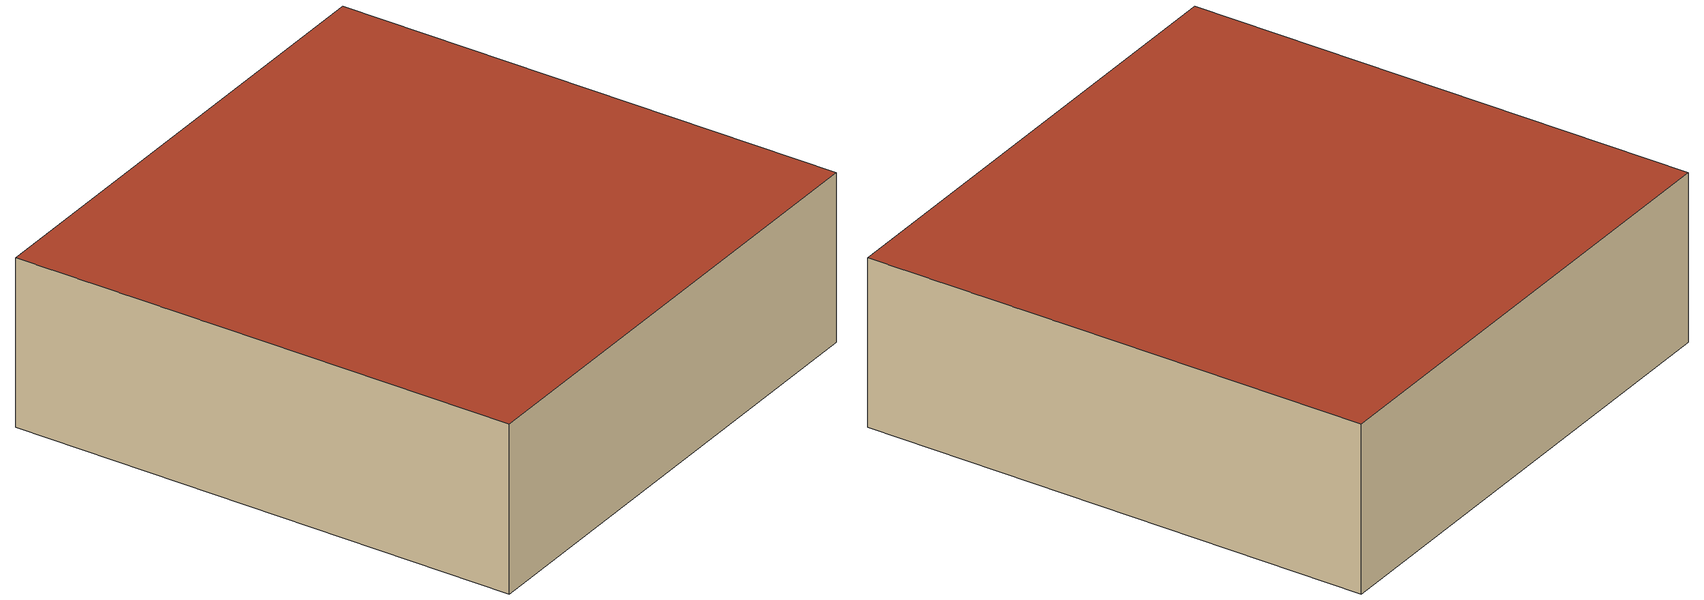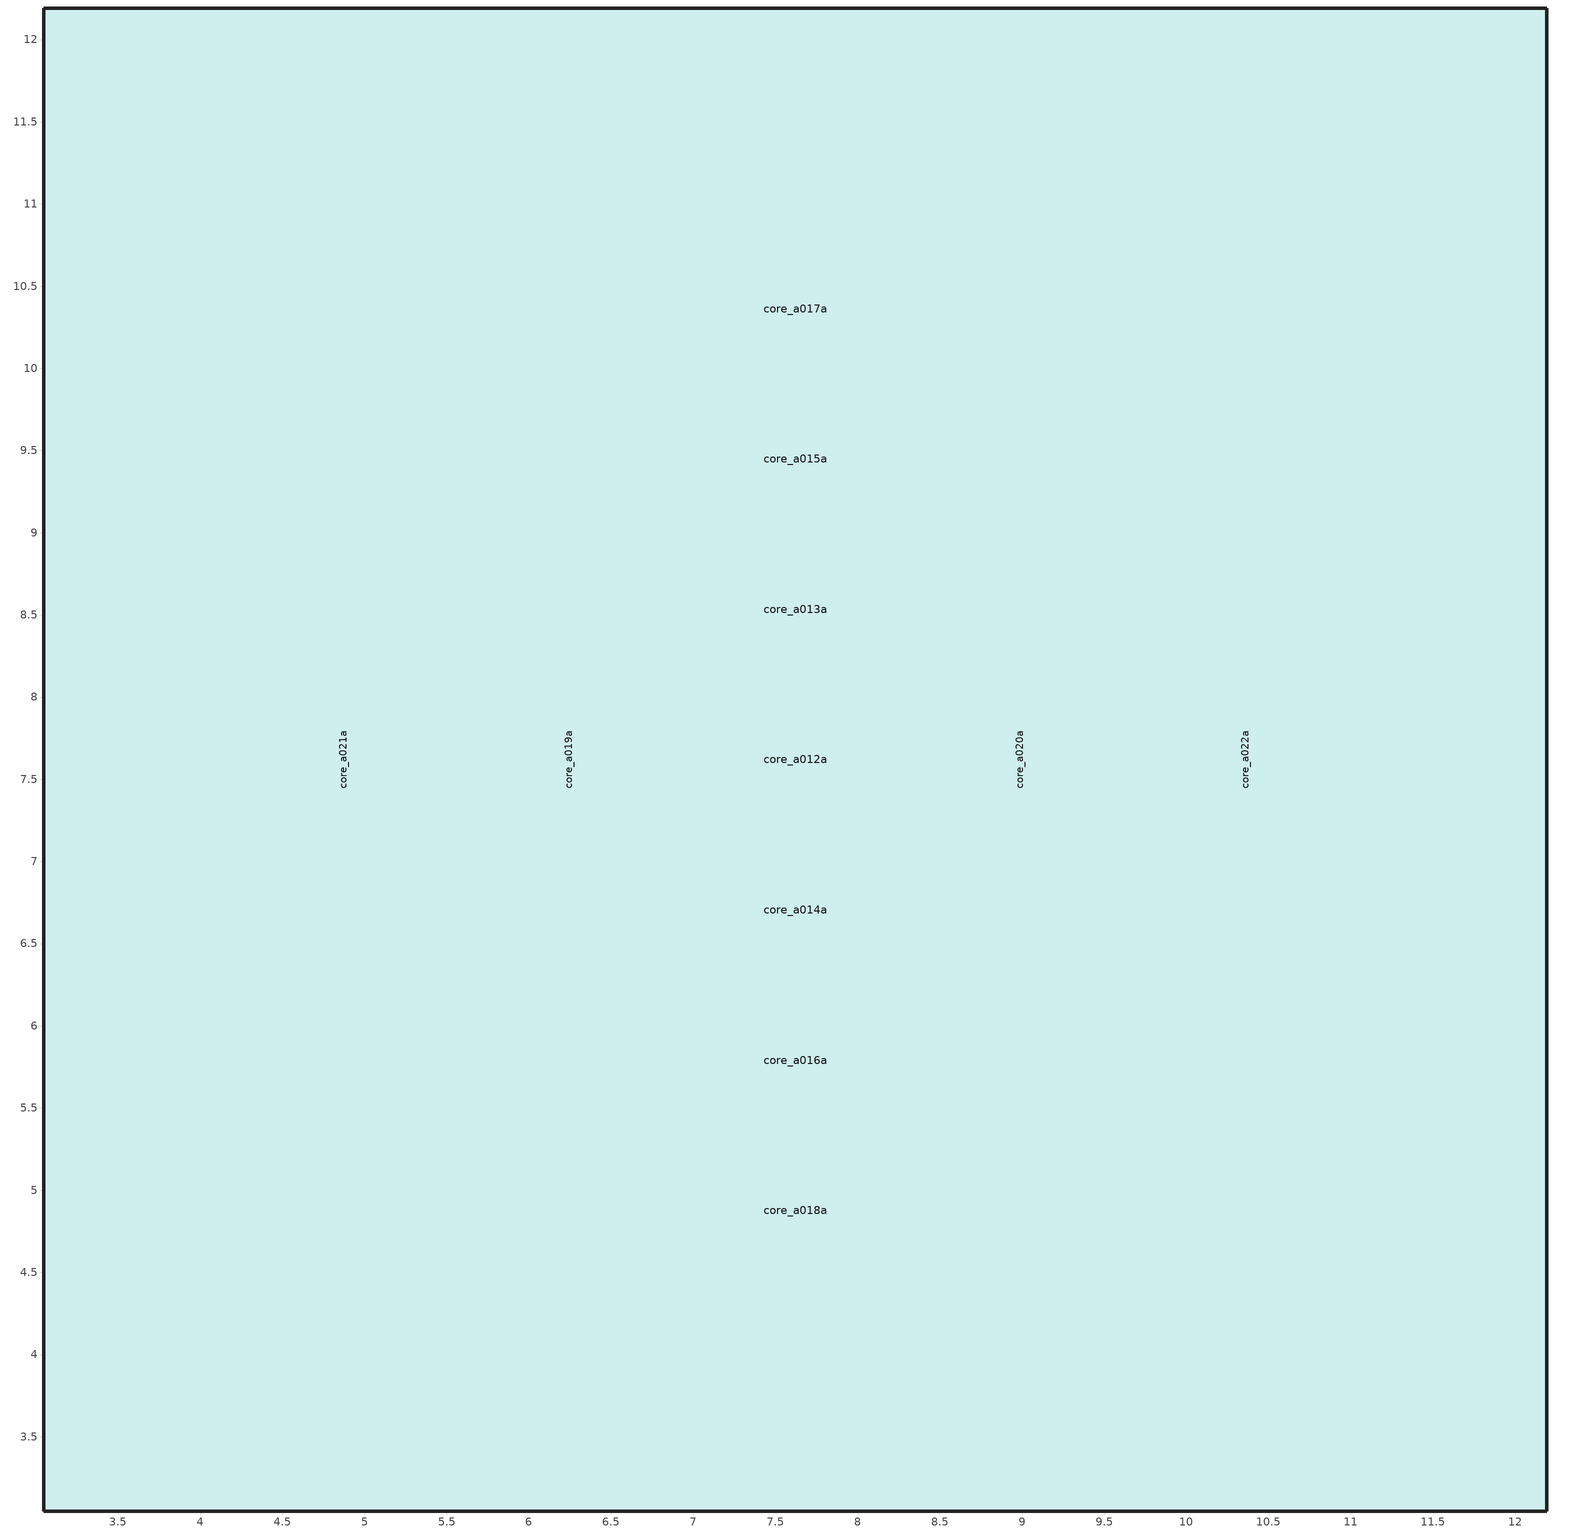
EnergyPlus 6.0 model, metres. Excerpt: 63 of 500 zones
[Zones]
core_a012a
 floor ground (Exterior Floor): 12.19,12.19 12.19,3.05 3.05,3.05 3.05,12.19 z0
 wall outside (Exterior Wall): 3.05,3.05 12.19,3.05 12.19,12.19 3.05,12.19 3.05,3.05 z0:3.05
 roof outside (Exterior Roof): 12.19,3.05 12.19,12.19 3.05,12.19 3.05,3.05 z3.05
core_a013a
 floor ground (Exterior Floor): 12.19,12.19 12.19,3.05 3.05,3.05 3.05,12.19 z0
 wall outside (Exterior Wall): 3.05,3.05 12.19,3.05 12.19,12.19 3.05,12.19 3.05,3.05 z0:3.05
 roof outside (Exterior Roof): 12.19,3.05 12.19,12.19 3.05,12.19 3.05,3.05 z3.05
core_a014a
 floor ground (Exterior Floor): 12.19,12.19 12.19,3.05 3.05,3.05 3.05,12.19 z0
 wall outside (Exterior Wall): 3.05,3.05 12.19,3.05 12.19,12.19 3.05,12.19 3.05,3.05 z0:3.05
 roof outside (Exterior Roof): 12.19,3.05 12.19,12.19 3.05,12.19 3.05,3.05 z3.05
core_a015a
 floor ground (Exterior Floor): 12.19,12.19 12.19,3.05 3.05,3.05 3.05,12.19 z0
 wall outside (Exterior Wall): 3.05,3.05 12.19,3.05 12.19,12.19 3.05,12.19 3.05,3.05 z0:3.05
 roof outside (Exterior Roof): 12.19,3.05 12.19,12.19 3.05,12.19 3.05,3.05 z3.05
core_a016a
 floor ground (Exterior Floor): 12.19,12.19 12.19,3.05 3.05,3.05 3.05,12.19 z0
 wall outside (Exterior Wall): 3.05,3.05 12.19,3.05 12.19,12.19 3.05,12.19 3.05,3.05 z0:3.05
 roof outside (Exterior Roof): 12.19,3.05 12.19,12.19 3.05,12.19 3.05,3.05 z3.05
core_a017a
 floor ground (Exterior Floor): 12.19,12.19 12.19,3.05 3.05,3.05 3.05,12.19 z0
 wall outside (Exterior Wall): 3.05,3.05 12.19,3.05 12.19,12.19 3.05,12.19 3.05,3.05 z0:3.05
 roof outside (Exterior Roof): 12.19,3.05 12.19,12.19 3.05,12.19 3.05,3.05 z3.05
core_a018a
 floor ground (Exterior Floor): 12.19,12.19 12.19,3.05 3.05,3.05 3.05,12.19 z0
 wall outside (Exterior Wall): 3.05,3.05 12.19,3.05 12.19,12.19 3.05,12.19 3.05,3.05 z0:3.05
 roof outside (Exterior Roof): 12.19,3.05 12.19,12.19 3.05,12.19 3.05,3.05 z3.05
core_a019a
 floor ground (Exterior Floor): 12.19,12.19 12.19,3.05 3.05,3.05 3.05,12.19 z0
 wall outside (Exterior Wall): 3.05,3.05 12.19,3.05 12.19,12.19 3.05,12.19 3.05,3.05 z0:3.05
 roof outside (Exterior Roof): 12.19,3.05 12.19,12.19 3.05,12.19 3.05,3.05 z3.05
core_a020a
 floor ground (Exterior Floor): 12.19,12.19 12.19,3.05 3.05,3.05 3.05,12.19 z0
 wall outside (Exterior Wall): 3.05,3.05 12.19,3.05 12.19,12.19 3.05,12.19 3.05,3.05 z0:3.05
 roof outside (Exterior Roof): 12.19,3.05 12.19,12.19 3.05,12.19 3.05,3.05 z3.05
core_a021a
 floor ground (Exterior Floor): 12.19,12.19 12.19,3.05 3.05,3.05 3.05,12.19 z0
 wall outside (Exterior Wall): 3.05,3.05 12.19,3.05 12.19,12.19 3.05,12.19 3.05,3.05 z0:3.05
 roof outside (Exterior Roof): 12.19,3.05 12.19,12.19 3.05,12.19 3.05,3.05 z3.05
core_a022a
 floor ground (Exterior Floor): 12.19,12.19 12.19,3.05 3.05,3.05 3.05,12.19 z0
 wall outside (Exterior Wall): 3.05,3.05 12.19,3.05 12.19,12.19 3.05,12.19 3.05,3.05 z0:3.05
 roof outside (Exterior Roof): 12.19,3.05 12.19,12.19 3.05,12.19 3.05,3.05 z3.05
core_a023a
 floor ground (Exterior Floor): 12.19,12.19 12.19,3.05 3.05,3.05 3.05,12.19 z0
 wall outside (Exterior Wall): 3.05,3.05 12.19,3.05 12.19,12.19 3.05,12.19 3.05,3.05 z0:3.05
 roof outside (Exterior Roof): 12.19,3.05 12.19,12.19 3.05,12.19 3.05,3.05 z3.05
core_a024a
 floor ground (Exterior Floor): 12.19,12.19 12.19,3.05 3.05,3.05 3.05,12.19 z0
 wall outside (Exterior Wall): 3.05,3.05 12.19,3.05 12.19,12.19 3.05,12.19 3.05,3.05 z0:3.05
 roof outside (Exterior Roof): 12.19,3.05 12.19,12.19 3.05,12.19 3.05,3.05 z3.05
core_a025a
 floor ground (Exterior Floor): 12.19,12.19 12.19,3.05 3.05,3.05 3.05,12.19 z0
 wall outside (Exterior Wall): 3.05,3.05 12.19,3.05 12.19,12.19 3.05,12.19 3.05,3.05 z0:3.05
 roof outside (Exterior Roof): 12.19,3.05 12.19,12.19 3.05,12.19 3.05,3.05 z3.05
core_a026a
 floor ground (Exterior Floor): 12.19,12.19 12.19,3.05 3.05,3.05 3.05,12.19 z0
 wall outside (Exterior Wall): 3.05,3.05 12.19,3.05 12.19,12.19 3.05,12.19 3.05,3.05 z0:3.05
 roof outside (Exterior Roof): 12.19,3.05 12.19,12.19 3.05,12.19 3.05,3.05 z3.05
core_a027a
 floor ground (Exterior Floor): 12.19,12.19 12.19,3.05 3.05,3.05 3.05,12.19 z0
 wall outside (Exterior Wall): 3.05,3.05 12.19,3.05 12.19,12.19 3.05,12.19 3.05,3.05 z0:3.05
 roof outside (Exterior Roof): 12.19,3.05 12.19,12.19 3.05,12.19 3.05,3.05 z3.05
core_a028a
 floor ground (Exterior Floor): 12.19,12.19 12.19,3.05 3.05,3.05 3.05,12.19 z0
 wall outside (Exterior Wall): 3.05,3.05 12.19,3.05 12.19,12.19 3.05,12.19 3.05,3.05 z0:3.05
 roof outside (Exterior Roof): 12.19,3.05 12.19,12.19 3.05,12.19 3.05,3.05 z3.05
core_a029a
 floor ground (Exterior Floor): 12.19,12.19 12.19,3.05 3.05,3.05 3.05,12.19 z0
 wall outside (Exterior Wall): 3.05,3.05 12.19,3.05 12.19,12.19 3.05,12.19 3.05,3.05 z0:3.05
 roof outside (Exterior Roof): 12.19,3.05 12.19,12.19 3.05,12.19 3.05,3.05 z3.05
core_a030a
 floor ground (Exterior Floor): 12.19,12.19 12.19,3.05 3.05,3.05 3.05,12.19 z0
 wall outside (Exterior Wall): 3.05,3.05 12.19,3.05 12.19,12.19 3.05,12.19 3.05,3.05 z0:3.05
 roof outside (Exterior Roof): 12.19,3.05 12.19,12.19 3.05,12.19 3.05,3.05 z3.05
core_a031a
 floor ground (Exterior Floor): 12.19,12.19 12.19,3.05 3.05,3.05 3.05,12.19 z0
 wall outside (Exterior Wall): 3.05,3.05 12.19,3.05 12.19,12.19 3.05,12.19 3.05,3.05 z0:3.05
 roof outside (Exterior Roof): 12.19,3.05 12.19,12.19 3.05,12.19 3.05,3.05 z3.05
core_a032a
 floor ground (Exterior Floor): 12.19,12.19 12.19,3.05 3.05,3.05 3.05,12.19 z0
 wall outside (Exterior Wall): 3.05,3.05 12.19,3.05 12.19,12.19 3.05,12.19 3.05,3.05 z0:3.05
 roof outside (Exterior Roof): 12.19,3.05 12.19,12.19 3.05,12.19 3.05,3.05 z3.05
core_a033a
 floor ground (Exterior Floor): 12.19,12.19 12.19,3.05 3.05,3.05 3.05,12.19 z0
 wall outside (Exterior Wall): 3.05,3.05 12.19,3.05 12.19,12.19 3.05,12.19 3.05,3.05 z0:3.05
 roof outside (Exterior Roof): 12.19,3.05 12.19,12.19 3.05,12.19 3.05,3.05 z3.05
core_a034a
 floor ground (Exterior Floor): 12.19,12.19 12.19,3.05 3.05,3.05 3.05,12.19 z0
 wall outside (Exterior Wall): 3.05,3.05 12.19,3.05 12.19,12.19 3.05,12.19 3.05,3.05 z0:3.05
 roof outside (Exterior Roof): 12.19,3.05 12.19,12.19 3.05,12.19 3.05,3.05 z3.05
core_a035a
 floor ground (Exterior Floor): 12.19,12.19 12.19,3.05 3.05,3.05 3.05,12.19 z0
 wall outside (Exterior Wall): 3.05,3.05 12.19,3.05 12.19,12.19 3.05,12.19 3.05,3.05 z0:3.05
 roof outside (Exterior Roof): 12.19,3.05 12.19,12.19 3.05,12.19 3.05,3.05 z3.05
core_a036a
 floor ground (Exterior Floor): 12.19,12.19 12.19,3.05 3.05,3.05 3.05,12.19 z0
 wall outside (Exterior Wall): 3.05,3.05 12.19,3.05 12.19,12.19 3.05,12.19 3.05,3.05 z0:3.05
 roof outside (Exterior Roof): 12.19,3.05 12.19,12.19 3.05,12.19 3.05,3.05 z3.05
core_a037a
 floor ground (Exterior Floor): 12.19,12.19 12.19,3.05 3.05,3.05 3.05,12.19 z0
 wall outside (Exterior Wall): 3.05,3.05 12.19,3.05 12.19,12.19 3.05,12.19 3.05,3.05 z0:3.05
 roof outside (Exterior Roof): 12.19,3.05 12.19,12.19 3.05,12.19 3.05,3.05 z3.05
core_a038a
 floor ground (Exterior Floor): 12.19,12.19 12.19,3.05 3.05,3.05 3.05,12.19 z0
 wall outside (Exterior Wall): 3.05,3.05 12.19,3.05 12.19,12.19 3.05,12.19 3.05,3.05 z0:3.05
 roof outside (Exterior Roof): 12.19,3.05 12.19,12.19 3.05,12.19 3.05,3.05 z3.05
core_a039a
 floor ground (Exterior Floor): 12.19,12.19 12.19,3.05 3.05,3.05 3.05,12.19 z0
 wall outside (Exterior Wall): 3.05,3.05 12.19,3.05 12.19,12.19 3.05,12.19 3.05,3.05 z0:3.05
 roof outside (Exterior Roof): 12.19,3.05 12.19,12.19 3.05,12.19 3.05,3.05 z3.05
core_a040a
 floor ground (Exterior Floor): 12.19,12.19 12.19,3.05 3.05,3.05 3.05,12.19 z0
 wall outside (Exterior Wall): 3.05,3.05 12.19,3.05 12.19,12.19 3.05,12.19 3.05,3.05 z0:3.05
 roof outside (Exterior Roof): 12.19,3.05 12.19,12.19 3.05,12.19 3.05,3.05 z3.05
core_a041a
 floor ground (Exterior Floor): 12.19,12.19 12.19,3.05 3.05,3.05 3.05,12.19 z0
 wall outside (Exterior Wall): 3.05,3.05 12.19,3.05 12.19,12.19 3.05,12.19 3.05,3.05 z0:3.05
 roof outside (Exterior Roof): 12.19,3.05 12.19,12.19 3.05,12.19 3.05,3.05 z3.05
core_a042a
 floor ground (Exterior Floor): 12.19,12.19 12.19,3.05 3.05,3.05 3.05,12.19 z0
 wall outside (Exterior Wall): 3.05,3.05 12.19,3.05 12.19,12.19 3.05,12.19 3.05,3.05 z0:3.05
 roof outside (Exterior Roof): 12.19,3.05 12.19,12.19 3.05,12.19 3.05,3.05 z3.05
core_a043a
 floor ground (Exterior Floor): 12.19,12.19 12.19,3.05 3.05,3.05 3.05,12.19 z0
 wall outside (Exterior Wall): 3.05,3.05 12.19,3.05 12.19,12.19 3.05,12.19 3.05,3.05 z0:3.05
 roof outside (Exterior Roof): 12.19,3.05 12.19,12.19 3.05,12.19 3.05,3.05 z3.05
core_a044a
 floor ground (Exterior Floor): 12.19,12.19 12.19,3.05 3.05,3.05 3.05,12.19 z0
 wall outside (Exterior Wall): 3.05,3.05 12.19,3.05 12.19,12.19 3.05,12.19 3.05,3.05 z0:3.05
 roof outside (Exterior Roof): 12.19,3.05 12.19,12.19 3.05,12.19 3.05,3.05 z3.05
core_a045a
 floor ground (Exterior Floor): 12.19,12.19 12.19,3.05 3.05,3.05 3.05,12.19 z0
 wall outside (Exterior Wall): 3.05,3.05 12.19,3.05 12.19,12.19 3.05,12.19 3.05,3.05 z0:3.05
 roof outside (Exterior Roof): 12.19,3.05 12.19,12.19 3.05,12.19 3.05,3.05 z3.05
core_a046a
 floor ground (Exterior Floor): 12.19,12.19 12.19,3.05 3.05,3.05 3.05,12.19 z0
 wall outside (Exterior Wall): 3.05,3.05 12.19,3.05 12.19,12.19 3.05,12.19 3.05,3.05 z0:3.05
 roof outside (Exterior Roof): 12.19,3.05 12.19,12.19 3.05,12.19 3.05,3.05 z3.05
core_a047a
 floor ground (Exterior Floor): 12.19,12.19 12.19,3.05 3.05,3.05 3.05,12.19 z0
 wall outside (Exterior Wall): 3.05,3.05 12.19,3.05 12.19,12.19 3.05,12.19 3.05,3.05 z0:3.05
 roof outside (Exterior Roof): 12.19,3.05 12.19,12.19 3.05,12.19 3.05,3.05 z3.05
core_a048a
 floor ground (Exterior Floor): 12.19,12.19 12.19,3.05 3.05,3.05 3.05,12.19 z0
 wall outside (Exterior Wall): 3.05,3.05 12.19,3.05 12.19,12.19 3.05,12.19 3.05,3.05 z0:3.05
 roof outside (Exterior Roof): 12.19,3.05 12.19,12.19 3.05,12.19 3.05,3.05 z3.05
core_a049a
 floor ground (Exterior Floor): 12.19,12.19 12.19,3.05 3.05,3.05 3.05,12.19 z0
 wall outside (Exterior Wall): 3.05,3.05 12.19,3.05 12.19,12.19 3.05,12.19 3.05,3.05 z0:3.05
 roof outside (Exterior Roof): 12.19,3.05 12.19,12.19 3.05,12.19 3.05,3.05 z3.05
core_a050a
 floor ground (Exterior Floor): 12.19,12.19 12.19,3.05 3.05,3.05 3.05,12.19 z0
 wall outside (Exterior Wall): 3.05,3.05 12.19,3.05 12.19,12.19 3.05,12.19 3.05,3.05 z0:3.05
 roof outside (Exterior Roof): 12.19,3.05 12.19,12.19 3.05,12.19 3.05,3.05 z3.05
core_a051a
 floor ground (Exterior Floor): 12.19,12.19 12.19,3.05 3.05,3.05 3.05,12.19 z0
 wall outside (Exterior Wall): 3.05,3.05 12.19,3.05 12.19,12.19 3.05,12.19 3.05,3.05 z0:3.05
 roof outside (Exterior Roof): 12.19,3.05 12.19,12.19 3.05,12.19 3.05,3.05 z3.05
core_a052a
 floor ground (Exterior Floor): 12.19,12.19 12.19,3.05 3.05,3.05 3.05,12.19 z0
 wall outside (Exterior Wall): 3.05,3.05 12.19,3.05 12.19,12.19 3.05,12.19 3.05,3.05 z0:3.05
 roof outside (Exterior Roof): 12.19,3.05 12.19,12.19 3.05,12.19 3.05,3.05 z3.05
core_a053a
 floor ground (Exterior Floor): 12.19,12.19 12.19,3.05 3.05,3.05 3.05,12.19 z0
 wall outside (Exterior Wall): 3.05,3.05 12.19,3.05 12.19,12.19 3.05,12.19 3.05,3.05 z0:3.05
 roof outside (Exterior Roof): 12.19,3.05 12.19,12.19 3.05,12.19 3.05,3.05 z3.05
core_a054a
 floor ground (Exterior Floor): 12.19,12.19 12.19,3.05 3.05,3.05 3.05,12.19 z0
 wall outside (Exterior Wall): 3.05,3.05 12.19,3.05 12.19,12.19 3.05,12.19 3.05,3.05 z0:3.05
 roof outside (Exterior Roof): 12.19,3.05 12.19,12.19 3.05,12.19 3.05,3.05 z3.05
core_a055a
 floor ground (Exterior Floor): 12.19,12.19 12.19,3.05 3.05,3.05 3.05,12.19 z0
 wall outside (Exterior Wall): 3.05,3.05 12.19,3.05 12.19,12.19 3.05,12.19 3.05,3.05 z0:3.05
 roof outside (Exterior Roof): 12.19,3.05 12.19,12.19 3.05,12.19 3.05,3.05 z3.05
core_a056a
 floor ground (Exterior Floor): 12.19,12.19 12.19,3.05 3.05,3.05 3.05,12.19 z0
 wall outside (Exterior Wall): 3.05,3.05 12.19,3.05 12.19,12.19 3.05,12.19 3.05,3.05 z0:3.05
 roof outside (Exterior Roof): 12.19,3.05 12.19,12.19 3.05,12.19 3.05,3.05 z3.05
core_a057a
 floor ground (Exterior Floor): 12.19,12.19 12.19,3.05 3.05,3.05 3.05,12.19 z0
 wall outside (Exterior Wall): 3.05,3.05 12.19,3.05 12.19,12.19 3.05,12.19 3.05,3.05 z0:3.05
 roof outside (Exterior Roof): 12.19,3.05 12.19,12.19 3.05,12.19 3.05,3.05 z3.05
core_a058a
 floor ground (Exterior Floor): 12.19,12.19 12.19,3.05 3.05,3.05 3.05,12.19 z0
 wall outside (Exterior Wall): 3.05,3.05 12.19,3.05 12.19,12.19 3.05,12.19 3.05,3.05 z0:3.05
 roof outside (Exterior Roof): 12.19,3.05 12.19,12.19 3.05,12.19 3.05,3.05 z3.05
core_a059a
 floor ground (Exterior Floor): 12.19,12.19 12.19,3.05 3.05,3.05 3.05,12.19 z0
 wall outside (Exterior Wall): 3.05,3.05 12.19,3.05 12.19,12.19 3.05,12.19 3.05,3.05 z0:3.05
 roof outside (Exterior Roof): 12.19,3.05 12.19,12.19 3.05,12.19 3.05,3.05 z3.05
core_a060a
 floor ground (Exterior Floor): 12.19,12.19 12.19,3.05 3.05,3.05 3.05,12.19 z0
 wall outside (Exterior Wall): 3.05,3.05 12.19,3.05 12.19,12.19 3.05,12.19 3.05,3.05 z0:3.05
 roof outside (Exterior Roof): 12.19,3.05 12.19,12.19 3.05,12.19 3.05,3.05 z3.05
core_a061a
 floor ground (Exterior Floor): 12.19,12.19 12.19,3.05 3.05,3.05 3.05,12.19 z0
 wall outside (Exterior Wall): 3.05,3.05 12.19,3.05 12.19,12.19 3.05,12.19 3.05,3.05 z0:3.05
 roof outside (Exterior Roof): 12.19,3.05 12.19,12.19 3.05,12.19 3.05,3.05 z3.05
core_a062a
 floor ground (Exterior Floor): 12.19,12.19 12.19,3.05 3.05,3.05 3.05,12.19 z0
 wall outside (Exterior Wall): 3.05,3.05 12.19,3.05 12.19,12.19 3.05,12.19 3.05,3.05 z0:3.05
 roof outside (Exterior Roof): 12.19,3.05 12.19,12.19 3.05,12.19 3.05,3.05 z3.05
core_a063a
 floor ground (Exterior Floor): 12.19,12.19 12.19,3.05 3.05,3.05 3.05,12.19 z0
 wall outside (Exterior Wall): 3.05,3.05 12.19,3.05 12.19,12.19 3.05,12.19 3.05,3.05 z0:3.05
 roof outside (Exterior Roof): 12.19,3.05 12.19,12.19 3.05,12.19 3.05,3.05 z3.05
core_a064a
 floor ground (Exterior Floor): 12.19,12.19 12.19,3.05 3.05,3.05 3.05,12.19 z0
 wall outside (Exterior Wall): 3.05,3.05 12.19,3.05 12.19,12.19 3.05,12.19 3.05,3.05 z0:3.05
 roof outside (Exterior Roof): 12.19,3.05 12.19,12.19 3.05,12.19 3.05,3.05 z3.05
core_a065a
 floor ground (Exterior Floor): 12.19,12.19 12.19,3.05 3.05,3.05 3.05,12.19 z0
 wall outside (Exterior Wall): 3.05,3.05 12.19,3.05 12.19,12.19 3.05,12.19 3.05,3.05 z0:3.05
 roof outside (Exterior Roof): 12.19,3.05 12.19,12.19 3.05,12.19 3.05,3.05 z3.05
core_a066a
 floor ground (Exterior Floor): 12.19,12.19 12.19,3.05 3.05,3.05 3.05,12.19 z0
 wall outside (Exterior Wall): 3.05,3.05 12.19,3.05 12.19,12.19 3.05,12.19 3.05,3.05 z0:3.05
 roof outside (Exterior Roof): 12.19,3.05 12.19,12.19 3.05,12.19 3.05,3.05 z3.05
core_a067a
 floor ground (Exterior Floor): 12.19,12.19 12.19,3.05 3.05,3.05 3.05,12.19 z0
 wall outside (Exterior Wall): 3.05,3.05 12.19,3.05 12.19,12.19 3.05,12.19 3.05,3.05 z0:3.05
 roof outside (Exterior Roof): 12.19,3.05 12.19,12.19 3.05,12.19 3.05,3.05 z3.05
core_a068a
 floor ground (Exterior Floor): 12.19,12.19 12.19,3.05 3.05,3.05 3.05,12.19 z0
 wall outside (Exterior Wall): 3.05,3.05 12.19,3.05 12.19,12.19 3.05,12.19 3.05,3.05 z0:3.05
 roof outside (Exterior Roof): 12.19,3.05 12.19,12.19 3.05,12.19 3.05,3.05 z3.05
core_a069a
 floor ground (Exterior Floor): 12.19,12.19 12.19,3.05 3.05,3.05 3.05,12.19 z0
 wall outside (Exterior Wall): 3.05,3.05 12.19,3.05 12.19,12.19 3.05,12.19 3.05,3.05 z0:3.05
 roof outside (Exterior Roof): 12.19,3.05 12.19,12.19 3.05,12.19 3.05,3.05 z3.05
core_a070a
 floor ground (Exterior Floor): 12.19,12.19 12.19,3.05 3.05,3.05 3.05,12.19 z0
 wall outside (Exterior Wall): 3.05,3.05 12.19,3.05 12.19,12.19 3.05,12.19 3.05,3.05 z0:3.05
 roof outside (Exterior Roof): 12.19,3.05 12.19,12.19 3.05,12.19 3.05,3.05 z3.05
core_a071a
 floor ground (Exterior Floor): 12.19,12.19 12.19,3.05 3.05,3.05 3.05,12.19 z0
 wall outside (Exterior Wall): 3.05,3.05 12.19,3.05 12.19,12.19 3.05,12.19 3.05,3.05 z0:3.05
 roof outside (Exterior Roof): 12.19,3.05 12.19,12.19 3.05,12.19 3.05,3.05 z3.05
core_a072a
 floor ground (Exterior Floor): 12.19,12.19 12.19,3.05 3.05,3.05 3.05,12.19 z0
 wall outside (Exterior Wall): 3.05,3.05 12.19,3.05 12.19,12.19 3.05,12.19 3.05,3.05 z0:3.05
 roof outside (Exterior Roof): 12.19,3.05 12.19,12.19 3.05,12.19 3.05,3.05 z3.05
core_a073a
 floor ground (Exterior Floor): 12.19,12.19 12.19,3.05 3.05,3.05 3.05,12.19 z0
 wall outside (Exterior Wall): 3.05,3.05 12.19,3.05 12.19,12.19 3.05,12.19 3.05,3.05 z0:3.05
 roof outside (Exterior Roof): 12.19,3.05 12.19,12.19 3.05,12.19 3.05,3.05 z3.05
core_a074a
 floor ground (Exterior Floor): 12.19,12.19 12.19,3.05 3.05,3.05 3.05,12.19 z0
 wall outside (Exterior Wall): 3.05,3.05 12.19,3.05 12.19,12.19 3.05,12.19 3.05,3.05 z0:3.05
 roof outside (Exterior Roof): 12.19,3.05 12.19,12.19 3.05,12.19 3.05,3.05 z3.05
[Building]
increase zone count test: North Axis {deg}=-0; Terrain=CITY; Loads Convergence Tolerance Value=0.04; Temperature Convergence Tolerance Value {deltaC}=0.4; Solar Distribution=FULLINTERIORANDEXTERIOR; Maximum Number of Warmup Days=25
[Site:Location]
Site:Location {fe7555c4-f0c3-4fda-930d-e99a9caff5f8}: 0, 0, 0, 0
[Material]
Name | Roughness | Thickness {m} | Conductivity {W/m-K} | Density {kg/m3} | Specific Heat {J/kg-K}
G01a 19mm gypsum board | MediumSmooth | 0.019 | 0.16 | 800 | 1090
F16 Acoustic tile | MediumSmooth | 0.0191 | 0.06 | 368 | 590
M01 100mm brick | MediumRough | 0.1016 | 0.89 | 1920 | 790
I02 50mm insulation board | MediumRough | 0.0508 | 0.03 | 43 | 1210
M15 200mm heavyweight concrete | MediumRough | 0.2032 | 1.95 | 2240 | 900
M11 100mm lightweight concrete | MediumRough | 0.1016 | 0.53 | 1280 | 840
[Material:AirGap]
Name | Thermal Resistance {m2-K/W}
F05 Ceiling air space resistance | 0.18
F04 Wall air space resistance | 0.15
[Construction]
Exterior Roof: M11 100mm lightweight concrete, F05 Ceiling air space resistance, F16 Acoustic tile
Exterior Wall: M01 100mm brick, M15 200mm heavyweight concrete, I02 50mm insulation board, F04 Wall air space resistance, G01a 19mm gypsum board
Exterior Floor: I02 50mm insulation board, M15 200mm heavyweight concrete
[Zone]
core_a012a; core_a013a; core_a014a; core_a015a; core_a016a; core_a017a; core_a018a; core_a019a; core_a020a; core_a021a; core_a022a; core_a023a; core_a024a; core_a025a; core_a026a; core_a027a; core_a028a; core_a029a; core_a030a; core_a031a; core_a032a; core_a033a; core_a034a; core_a035a; core_a036a; core_a037a; core_a038a; core_a039a; core_a040a; core_a041a; core_a042a; core_a043a; core_a044a; core_a045a; core_a046a; core_a047a; core_a048a; core_a049a; core_a050a; core_a051a; core_a052a; core_a053a; core_a054a; core_a055a; core_a056a; core_a057a; core_a058a; core_a059a; core_a060a; core_a061a; core_a062a; core_a063a; core_a064a; core_a065a; core_a066a; core_a067a; core_a068a; core_a069a; core_a070a; core_a071a; core_a072a; core_a073a; core_a074a: -0, 3.048, 3.048, 0, , 1
